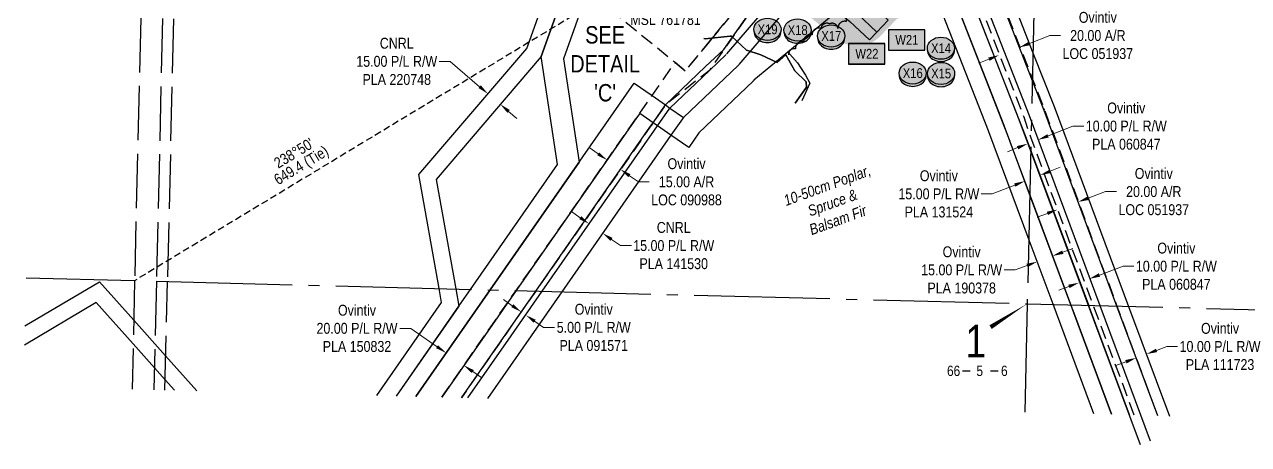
# Model space of a CAD drawing. Extents: x 391873 to 399328, y 6054492 to 6062838.
# Drawn here: x 394830 to 395956, y 6060640 to 6061027 of the extents above; entities that cross this region are included whole.
import ezdxf
from ezdxf.enums import TextEntityAlignment as Align

# ---------------------------------------------------------------- set-up
doc = ezdxf.new("R2010")
doc.units = 0
doc.header["$LTSCALE"] = 5
doc.header["$PDSIZE"] = 0.5
for name, pattern in [('0', [1, 1, 0]), ('foc-ACCESSROAD', [3.75, 2.5, -1.25]), ('foc-QUARTERLINE', [33, 25, -3, 2, -3]), ('foc-TIELINE', [1.875, 1.25, -0.625]), ('foc-UNSURVEYED', [12.5, 10, -2.5])]:
    doc.linetypes.add(name, pattern=pattern)
doc.layers.get('Defpoints').update_dxf_attribs({"color": 9})
for name, color, linetype in [('10', 1, 'Continuous'), ('9', 3, 'Continuous'), ('C-RW', 13, 'Continuous'), ('C-WS', 13, 'foc-ACCESSROAD'), ('DETAIL-T', 7, 'Continuous'), ('F-AR', 190, 'foc-ACCESSROAD'), ('F-RW', 190, 'Continuous'), ('L-BD', 7, 'Continuous'), ('L-QSEC', 8, 'foc-QUARTERLINE'), ('L-SECLBL', 7, 'Continuous'), ('L-TIE', 7, 'foc-TIELINE'), ('L-USEC', 7, 'foc-UNSURVEYED'), ('P-BUFFER-H 30m', 51, 'Continuous'), ('P-CROSSINGS', 250, 'Continuous'), ('P-TEMP-BLOCKS', 250, 'Continuous'), ('P-TEMP-BLUE', 146, 'Continuous'), ('T-BUSH', 110, '0'), ('T-BUSH-T', 110, 'Continuous'), ('T-CREEK', 160, 'Continuous'), ('T-SLOPE', 48, 'Continuous')]:
    doc.layers.add(name, color=color, linetype=linetype)
for name, color, linetype, lineweight in [('C-RW-T', 13, 'Continuous', 9), ('C-WS-T', 13, 'Continuous', 9), ('F-AR-T', 190, 'Continuous', 9), ('F-RW-T', 190, 'Continuous', 9), ('F-RW-T2', 190, 'Continuous', 9)]:
    doc.layers.add(name, color=color, linetype=linetype, lineweight=lineweight)
doc.layers.add('P-TEMP-BLUE-H', color=7, linetype='Continuous', true_color=0x99e6ff)
doc.styles.add('80CG', font='ARIALN.TTF', dxfattribs={"height": 10})
doc.styles.add('80L', font='ARIALN.TTF', dxfattribs={"height": 10})
doc.styles.add('Crossing', font='ARIALN.TTF', dxfattribs={"height": 10})
doc.styles.add('foc-LtypeFont', font='ARIALN.TTF', dxfattribs={"height": 7.35})
doc.styles.add('SIMPLEX', font='ARIALN.TTF')
doc.linetypes.add('foc-TOPO-flowdirection-NOLINE', pattern='A,0,[">",foc-LtypeFont,S=0.3,R=0,X=0,Y=-0.945],-20,[">",foc-LtypeFont,S=0.3,R=0,X=0,Y=-0.945],0', length=20)
doc.dimstyles.new('Compass 5 000', dxfattribs={"dimscale": 5, "dimtxt": 9, "dimasz": 2, "dimexe": 0.2, "dimexo": 0.0625, "dimgap": 0.5, "dimtad": 0, "dimtih": 1, "dimtoh": 1, "dimzin": 0, "dimdsep": 46, "dimtxsty": '80CG', "dimcen": 0.1, "dimse1": 1, "dimse2": 1, "dimclrd": 256, "dimclrt": 256, "dimaunit": 1, "dimadec": 4, "dimazin": 0, "dimtfac": 0.06, "dimtofl": 0, "dimtmove": 0, "dimatfit": 1, "dimfxl": 0.2, "dimtolj": 1, "dimtzin": 0, "dimlwd": -1, "dimarcsym": 0})

# ---------------------------------------------------------------- blocks, each defined once
blk = doc.blocks.new('L-SECLBL')
at = {"layer": '9', "color": 7}
for p, q in [((-5.1, -27.8), (-12.3, -27.8)), ((20.7, -27.8), (13.5, -27.8))]:
    blk.add_line(p, q, dxfattribs=at)
at = {"layer": '10', "color": 2, "style": 'SIMPLEX'}
blk.add_attdef('SEC', text='', height=30, dxfattribs=at).set_placement((0, 0), align=Align.MIDDLE)
at = {"layer": '10', "color": 5, "style": '80L'}
blk.add_attdef('RGE', text='', height=9.5, dxfattribs=at).set_placement((3.6, -27.4), align=Align.MIDDLE_CENTER)
blk.add_attdef('TWP', text='', height=9.5, dxfattribs=at).set_placement((-14.4, -27.4), align=Align.MIDDLE_RIGHT)
blk.add_attdef('MER', text='', height=9.5, dxfattribs=at).set_placement((23.2, -27.4), align=Align.MIDDLE_LEFT)
blk = doc.blocks.new('Temp_Area5')
at = {"true_color": 0x99e6ff}
h = blk.add_hatch(color=141, dxfattribs=at)
h.dxf.hatch_style = 1
h.paths.add_polyline_path([(-16.8, -9.4), (16.3, -9.4), (16.3, 9.1), (-16.8, 9.1)])
at = {"color": 250}
for points in [[(-17, -9.6), (16.5, -9.6), (16.5, 9.3), (-17, 9.3)], [(-16.9, -9.5), (16.4, -9.5), (16.4, 9.2), (-16.9, 9.2)]]:
    blk.add_lwpolyline(points, close=True, dxfattribs=at)
at = {"color": 250, "style": '80L'}
blk.add_attdef('TEMPORARY', text='', height=9, dxfattribs=at).set_placement((0, -0.1), align=Align.MIDDLE_CENTER)
blk = doc.blocks.new('*D53')
at = {"layer": 'C-RW-T', "transparency": 16777216}
for p, q in [((395341.5, 6060849.2), (395333.3, 6060855)), ((395370.2, 6060829.2), (395378.5, 6060823.5)), ((395378.5, 6060823.5), (395388.5, 6060823.5))]:
    blk.add_line(p, q, dxfattribs=at)
for points in [[(395342.5, 6060850.6), (395340.6, 6060847.9), (395349.7, 6060843.5)], [(395371.2, 6060830.6), (395369.3, 6060827.9), (395362, 6060835)]]:
    blk.add_solid(points, dxfattribs=at)
at = {"layer": 'Defpoints', "color": 0, "transparency": 16777216}
for p in [(395351.1, 6060845.5), (395362, 6060835), (395363.4, 6060836.9)]:
    blk.add_point(p, dxfattribs=at)
at = {"layer": 'C-RW-T', "transparency": 16777216, "insert": (395427.5, 6060823.5), "char_height": 10, "attachment_point": 5, "style": '80CG'}
blk.add_mtext('\\A1;CNRL\\P15.00 P/L R/W\\PPLA 141530', dxfattribs=at)
blk = doc.blocks.new('*D54')
at = {"layer": 'C-RW-T', "transparency": 16777216}
for p, q in [((395221.7, 6060993.1), (395211.7, 6060993.1)), ((395248.9, 6060969.8), (395221.7, 6060993.1)), ((395275.5, 6060947.1), (395283.1, 6060940.6))]:
    blk.add_line(p, q, dxfattribs=at)
for points in [[(395250, 6060971.1), (395247.8, 6060968.6), (395256.5, 6060963.3)], [(395276.6, 6060948.4), (395274.4, 6060945.8), (395267.9, 6060953.6)]]:
    blk.add_solid(points, dxfattribs=at)
at = {"layer": 'Defpoints', "color": 0, "transparency": 16777216}
for p in [(395256.5, 6060963.3), (395244.5, 6060949.3), (395255.9, 6060939.5)]:
    blk.add_point(p, dxfattribs=at)
at = {"layer": 'C-RW-T', "transparency": 16777216, "insert": (395172.6, 6060993.1), "char_height": 10, "attachment_point": 5, "style": '80CG'}
blk.add_mtext('\\A1;CNRL\\P15.00 P/L R/W\\PPLA 220748', dxfattribs=at)
blk = doc.blocks.new('*D61')
at = {"layer": 'Defpoints', "color": 0, "transparency": 16777216}
for p in [(395799.6, 6060863.7), (395786.1, 6060842.4), (395804.9, 6060849.4)]:
    blk.add_point(p, dxfattribs=at)
at = {"layer": 'F-AR-T', "transparency": 16777216}
for p, q in [((395809, 6060867.2), (395825, 6060873.2)), ((395825, 6060873.2), (395835, 6060873.2)), ((395771.5, 6060853.2), (395762.1, 6060849.7))]:
    blk.add_line(p, q, dxfattribs=at)
for points in [[(395808.4, 6060868.8), (395809.6, 6060865.6), (395799.6, 6060863.7)], [(395770.9, 6060854.8), (395772, 6060851.7), (395780.8, 6060856.7)]]:
    blk.add_solid(points, dxfattribs=at)
at = {"layer": 'F-AR-T', "transparency": 16777216, "insert": (395869.3, 6060873.2), "char_height": 10, "attachment_point": 5, "style": '80CG'}
blk.add_mtext('\\A1;Ovintiv\\P20.00 A/R\\PLOC 051937', dxfattribs=at)
blk = doc.blocks.new('*D62')
at = {"layer": 'Defpoints', "color": 0, "transparency": 16777216}
for p in [(395713.6, 6061087.8), (395695, 6061080.5), (395726.9, 6060998.8)]:
    blk.add_point(p, dxfattribs=at)
at = {"layer": 'F-AR-T', "transparency": 16777216}
for p, q in [((395754.8, 6061009.7), (395773.5, 6061016.9)), ((395773.5, 6061016.9), (395783.5, 6061016.9)), ((395717.6, 6060995.1), (395708.3, 6060991.5))]:
    blk.add_line(p, q, dxfattribs=at)
for points in [[(395754.2, 6061011.2), (395755.4, 6061008.1), (395745.5, 6061006)], [(395717, 6060996.7), (395718.2, 6060993.6), (395726.9, 6060998.8)]]:
    blk.add_solid(points, dxfattribs=at)
at = {"layer": 'F-AR-T', "transparency": 16777216, "insert": (395817.8, 6061016.9), "char_height": 10, "attachment_point": 5, "style": '80CG'}
blk.add_mtext('\\A1;Ovintiv\\P20.00 A/R\\PLOC 051937', dxfattribs=at)
blk = doc.blocks.new('*D63')
at = {"layer": 'Defpoints', "color": 0, "transparency": 16777216}
for p in [(395359.1, 6060892.1), (395378.6, 6060893.7), (395371.5, 6060883.5)]:
    blk.add_point(p, dxfattribs=at)
at = {"layer": 'F-AR-T', "transparency": 16777216}
for p, q in [((395358, 6060908), (395349.8, 6060913.7)), ((395386.8, 6060887.9), (395395, 6060882.2)), ((395395, 6060882.2), (395405, 6060882.2))]:
    blk.add_line(p, q, dxfattribs=at)
for points in [[(395359, 6060909.3), (395357.1, 6060906.6), (395366.2, 6060902.3)], [(395387.7, 6060889.3), (395385.8, 6060886.6), (395378.6, 6060893.7)]]:
    blk.add_solid(points, dxfattribs=at)
at = {"layer": 'F-AR-T', "transparency": 16777216, "insert": (395439.3, 6060882.2), "char_height": 10, "attachment_point": 5, "style": '80CG'}
blk.add_mtext('\\A1;Ovintiv\\P15.00 A/R\\PLOC 090988', dxfattribs=at)
blk = doc.blocks.new('*D73')
at = {"layer": 'Defpoints', "color": 0, "transparency": 16777216}
for p in [(395732.9, 6060997.1), (395723.6, 6060993.5), (395753.3, 6060917.3)]:
    blk.add_point(p, dxfattribs=at)
at = {"layer": 'F-RW-T', "transparency": 16777216}
for p, q in [((395772, 6060924.6), (395794.9, 6060933.5)), ((395794.9, 6060933.5), (395804.9, 6060933.5)), ((395744, 6060913.7), (395734.7, 6060910))]:
    blk.add_line(p, q, dxfattribs=at)
for points in [[(395771.4, 6060926.1), (395772.6, 6060923), (395762.7, 6060920.9)], [(395743.4, 6060915.2), (395744.6, 6060912.1), (395753.3, 6060917.3)]]:
    blk.add_solid(points, dxfattribs=at)
at = {"layer": 'F-RW-T', "transparency": 16777216, "insert": (395844, 6060933.5), "char_height": 10, "attachment_point": 5, "style": '80CG'}
blk.add_mtext('\\A1;Ovintiv\\P10.00 P/L R/W\\PPLA 060847', dxfattribs=at)
blk = doc.blocks.new('*D74')
at = {"layer": 'Defpoints', "color": 0, "transparency": 16777216}
for p in [(395798.7, 6060794.6), (395808, 6060798.1), (395809.9, 6060792.9)]:
    blk.add_point(p, dxfattribs=at)
at = {"layer": 'F-RW-T2', "transparency": 16777216}
for p, q in [((395819.3, 6060796.4), (395841, 6060804.5)), ((395841, 6060804.5), (395851, 6060804.5)), ((395791.2, 6060786), (395781.8, 6060782.5))]:
    blk.add_line(p, q, dxfattribs=at)
for points in [[(395818.7, 6060798), (395819.9, 6060794.9), (395809.9, 6060792.9)], [(395790.6, 6060787.5), (395791.8, 6060784.4), (395800.6, 6060789.4)]]:
    blk.add_solid(points, dxfattribs=at)
at = {"layer": 'F-RW-T2', "transparency": 16777216, "insert": (395890.1, 6060804.5), "char_height": 10, "attachment_point": 5, "style": '80CG'}
blk.add_mtext('\\A1;Ovintiv\\P10.00 P/L R/W\\PPLA 060847', dxfattribs=at)
blk = doc.blocks.new('*D75')
at = {"layer": 'Defpoints', "color": 0, "transparency": 16777216}
for p in [(395287.8, 6060763.3), (395291.9, 6060760.5), (395291.3, 6060759.6)]:
    blk.add_point(p, dxfattribs=at)
at = {"layer": 'F-RW-T', "transparency": 16777216}
for p, q in [((395278.9, 6060768.2), (395270.7, 6060773.9)), ((395299.5, 6060753.9), (395307.7, 6060748.2)), ((395307.7, 6060748.2), (395317.7, 6060748.2))]:
    blk.add_line(p, q, dxfattribs=at)
for points in [[(395279.9, 6060769.6), (395278, 6060766.8), (395287.2, 6060762.5)], [(395300.4, 6060755.3), (395298.5, 6060752.5), (395291.3, 6060759.6)]]:
    blk.add_solid(points, dxfattribs=at)
at = {"layer": 'F-RW-T', "transparency": 16777216, "insert": (395353.9, 6060748.2), "char_height": 10, "attachment_point": 5, "style": '80CG'}
blk.add_mtext('\\A1;Ovintiv\\P5.00 P/L R/W\\PPLA 091571', dxfattribs=at)
blk = doc.blocks.new('*D76')
at = {"layer": 'Defpoints', "color": 0, "transparency": 16777216}
for p in [(395778.2, 6060921.3), (395787.5, 6060924.7), (395862.5, 6060723.6)]:
    blk.add_point(p, dxfattribs=at)
at = {"layer": 'F-RW-T2', "transparency": 16777216}
for p, q in [((395871.8, 6060727.1), (395881.2, 6060730.6)), ((395881.2, 6060730.6), (395891.2, 6060730.6)), ((395843.7, 6060716.6), (395834.4, 6060713.1))]:
    blk.add_line(p, q, dxfattribs=at)
for points in [[(395871.3, 6060728.6), (395872.4, 6060725.5), (395862.5, 6060723.6)], [(395843.1, 6060718.2), (395844.3, 6060715), (395853.1, 6060720.1)]]:
    blk.add_solid(points, dxfattribs=at)
at = {"layer": 'F-RW-T2', "transparency": 16777216, "insert": (395930.3, 6060730.6), "char_height": 10, "attachment_point": 5, "style": '80CG'}
blk.add_mtext('\\A1;Ovintiv\\P10.00 P/L R/W\\PPLA 111723', dxfattribs=at)
blk = doc.blocks.new('*D77')
at = {"layer": 'Defpoints', "color": 0, "transparency": 16777216}
for p in [(395742.7, 6060944.7), (395728.7, 6060939.2), (395750.7, 6060882.9)]:
    blk.add_point(p, dxfattribs=at)
at = {"layer": 'F-RW-T', "transparency": 16777216}
for p, q in [((395774, 6060892), (395783.3, 6060895.6)), ((395741.4, 6060879.2), (395720.5, 6060871.1)), ((395720.5, 6060871.1), (395710.5, 6060871.1))]:
    blk.add_line(p, q, dxfattribs=at)
for points in [[(395773.4, 6060893.5), (395774.6, 6060890.4), (395764.7, 6060888.3)], [(395740.8, 6060880.8), (395742, 6060877.7), (395750.7, 6060882.9)]]:
    blk.add_solid(points, dxfattribs=at)
at = {"layer": 'F-RW-T', "transparency": 16777216, "insert": (395671.5, 6060871.1), "char_height": 10, "attachment_point": 5, "style": '80CG'}
blk.add_mtext('\\A1;Ovintiv\\P15.00 P/L R/W\\PPLA 131524', dxfattribs=at)
blk = doc.blocks.new('*D78')
at = {"layer": 'Defpoints', "color": 0, "transparency": 16777216}
for p in [(395733.3, 6060885.9), (395747.4, 6060891.2), (395762.1, 6060808.7)]:
    blk.add_point(p, dxfattribs=at)
at = {"layer": 'F-RW-T', "transparency": 16777216}
for p, q in [((395785.5, 6060817.5), (395794.9, 6060820.9)), ((395752.7, 6060805.2), (395741.6, 6060801.1)), ((395741.6, 6060801.1), (395731.6, 6060801.1))]:
    blk.add_line(p, q, dxfattribs=at)
for points in [[(395784.9, 6060819), (395786.1, 6060815.9), (395776.1, 6060814)], [(395752.1, 6060806.8), (395753.3, 6060803.7), (395762.1, 6060808.7)]]:
    blk.add_solid(points, dxfattribs=at)
at = {"layer": 'F-RW-T', "transparency": 16777216, "insert": (395692.5, 6060801.1), "char_height": 10, "attachment_point": 5, "style": '80CG'}
blk.add_mtext('\\A1;Ovintiv\\P15.00 P/L R/W\\PPLA 190378', dxfattribs=at)
blk = doc.blocks.new('*D79')
at = {"layer": 'Defpoints', "color": 0, "transparency": 16777216}
for p in [(395291.6, 6060830.3), (395308, 6060818.8), (395218, 6060724.7)]:
    blk.add_point(p, dxfattribs=at)
at = {"layer": 'F-RW-T', "transparency": 16777216}
for p, q in [((395185.5, 6060747.3), (395175.5, 6060747.3)), ((395209.8, 6060730.4), (395185.5, 6060747.3)), ((395242.6, 6060707.6), (395250.8, 6060701.8))]:
    blk.add_line(p, q, dxfattribs=at)
for points in [[(395210.7, 6060731.8), (395208.8, 6060729.1), (395218, 6060724.7)], [(395243.5, 6060708.9), (395241.6, 6060706.2), (395234.4, 6060713.3)]]:
    blk.add_solid(points, dxfattribs=at)
at = {"layer": 'F-RW-T', "transparency": 16777216, "insert": (395136, 6060747.3), "char_height": 10, "attachment_point": 5, "style": '80CG'}
blk.add_mtext('\\A1;Ovintiv\\P20.00 P/L R/W\\PPLA 150832', dxfattribs=at)
blk = doc.blocks.new('xing2')
h = blk.add_hatch(color=50)
h.dxf.hatch_style = 1
edge = h.paths.add_edge_path()
edge.add_ellipse((0, 0), major_axis=(-12.5, 0), ratio=0.816297, start_angle=0, end_angle=360)
h = blk.add_hatch(color=250)
h.dxf.hatch_style = 1
edge = h.paths.add_edge_path()
edge.add_ellipse((0, -2), major_axis=(-12.5, 0), ratio=0.816297, start_angle=0, end_angle=180)
edge.add_line((12.5, -2), (12.5, 0))
edge.add_ellipse((0, 0), major_axis=(-12.5, 0), ratio=0.816297, start_angle=0, end_angle=180, ccw=False)
edge.add_line((-12.5, 0), (-12.5, -2))
at = {"color": 250}
blk.add_ellipse((0, 0), major_axis=(-12.5, 0), ratio=0.816297, dxfattribs=at)
blk.add_ellipse((0, -2), major_axis=(-12.5, 0), ratio=0.816297, start_param=0, end_param=3.141593, dxfattribs=at)
at = {"color": 250, "style": 'Crossing'}
blk.add_attdef('CROSSING', text='', height=9, dxfattribs=at).set_placement((0.1, 0), align=Align.MIDDLE_CENTER)
at = {"color": 250, "style": 'Crossing', "flags": 1}
for tag, p in [('OWNER', (0.1, -12.5)), ('DESCRIPTION', (0.1, -25.8)), ('LOCATION', (0.1, -39.3)), ('DWG_REF', (0.1, -52.8))]:
    blk.add_attdef(tag, text='', height=9, dxfattribs=at).set_placement(p, align=Align.MIDDLE_CENTER)

msp = doc.modelspace()

# ---------------------------------------------------------------- hatches: boundary and pattern name
at = {"layer": 'P-BUFFER-H 30m'}
h = msp.add_hatch(color=256, dxfattribs=at)
h.dxf.hatch_style = 1
edge = h.paths.add_edge_path()
edge.add_line((396401.065, 6062086.789), (396303.233, 6062159.228))
edge.add_arc((396285.388, 6062135.127), 29.988, 53.48201, 143.48201)
edge.add_line((396261.287, 6062152.972), (396178.083, 6062040.602))
edge.add_arc((396202.183, 6062022.756), 29.988, 143.48201, 233.48201)
edge.add_line((396184.338, 6061998.656), (396337.063, 6061885.57))
edge.add_line((396337.063, 6061885.57), (396300.187, 6061835.863))
edge.add_arc((396324.271, 6061817.995), 29.988, 143.429492, 176.986675)
edge.add_line((396294.324, 6061819.572), (396284.306, 6061806.067))
edge.add_arc((396294.5, 6061777.865), 29.988, 109.87231, 143.429492)
edge.add_line((396270.415, 6061795.732), (396239.219, 6061753.681))
edge.add_line((396239.219, 6061753.681), (396212.586, 6061718.775))
edge.add_line((396212.586, 6061718.775), (396129.191, 6061633.814))
edge.add_arc((396150.592, 6061612.808), 29.988, 135.532842, 142.65865)
edge.add_line((396126.751, 6061630.997), (396090.594, 6061583.606))
edge.add_line((396090.594, 6061583.606), (395977.748, 6061435.955))
edge.add_line((395977.748, 6061435.955), (395820.248, 6061331.817))
edge.add_arc((395836.787, 6061306.802), 29.988, 123.472256, 167.307792)
edge.add_line((395807.532, 6061313.391), (395806.88, 6061310.496))
edge.add_line((395806.88, 6061310.496), (395798.922, 6061304.708))
edge.add_line((395798.922, 6061304.708), (395726.311, 6061251.892))
edge.add_arc((395743.951, 6061227.641), 29.988, 126.03116, 215.90896)
edge.add_line((395719.662, 6061210.053), (395726.696, 6061200.338))
edge.add_line((395726.696, 6061200.338), (395684.33, 6061169.574))
edge.add_arc((395701.95, 6061145.309), 29.988, 125.985413, 198.62204)
edge.add_line((395673.532, 6061135.733), (395594.623, 6061096.795))
edge.add_line((395594.623, 6061096.795), (395515.344, 6061161.907))
edge.add_arc((395496.311, 6061138.733), 29.988, 50.603561, 140.603561)
edge.add_line((395473.137, 6061157.766), (395463.62, 6061146.179))
edge.add_arc((395486.794, 6061127.146), 29.988, 140.603561, 230.603561)
edge.add_line((395467.761, 6061103.972), (395577.173, 6061014.111))
edge.add_arc((395596.207, 6061037.285), 29.988, 230.603561, 316.3028)
edge.add_line((395617.888, 6061016.568), (395632.544, 6061031.905))
edge.add_line((395632.544, 6061031.905), (395743.679, 6061086.745))
edge.add_arc((395730.409, 6061113.637), 29.988, 296.2639, 381.322022)
edge.add_line((395758.344, 6061124.541), (395756.481, 6061129.315))
edge.add_line((395756.481, 6061129.315), (395807.097, 6061166.07))
edge.add_arc((395789.477, 6061190.336), 29.988, 305.985413, 395.90896)
edge.add_line((395813.766, 6061207.924), (395806.71, 6061217.667))
edge.add_line((395806.71, 6061217.667), (395842.77, 6061243.896))
edge.add_line((395842.77, 6061243.896), (395864.681, 6061259.833))
edge.add_arc((395847.041, 6061284.085), 29.988, 306.03116, 347.307792)
edge.add_line((395876.296, 6061277.496), (395876.694, 6061279.262))
edge.add_line((395876.694, 6061279.262), (396025.277, 6061377.503))
edge.add_arc((396008.738, 6061402.518), 29.988, 303.472256, 322.593481)
edge.add_line((396032.559, 6061384.301), (396150.177, 6061538.104))
edge.add_arc((396126.356, 6061556.321), 29.988, 322.59348, 322.658649)
edge.add_line((396150.198, 6061538.131), (396184.656, 6061583.296))
edge.add_line((396184.656, 6061583.296), (396268.05, 6061668.256))
edge.add_arc((396246.649, 6061689.263), 29.988, 315.532842, 322.656672)
edge.add_line((396270.49, 6061671.072), (396299.006, 6061708.446))
edge.add_arc((396275.165, 6061726.636), 29.988, 322.656672, 323.429492)
edge.add_line((396299.249, 6061708.769), (396421.122, 6061873.048))
edge.add_arc((396397.038, 6061890.915), 29.988, 323.429492, 413.48201)
edge.add_line((396414.883, 6061915.016), (396258.112, 6062031.097))
edge.add_line((396258.112, 6062031.097), (396293.728, 6062079.199))
edge.add_line((396293.728, 6062079.199), (396359.419, 6062030.558))
edge.add_arc((396377.265, 6062054.659), 29.988, 233.48201, 323.438367)
edge.add_line((396401.352, 6062036.795), (396407.306, 6062044.824))
edge.add_arc((396383.219, 6062062.688), 29.988, 323.438367, 413.48201)
at = {"layer": 'P-TEMP-BLUE-H'}
h = msp.add_hatch(color=256, dxfattribs=at)
h.dxf.hatch_style = 1
h.paths.add_polyline_path([(395577.72, 6061039.533), (395589.606, 6061029.771), (395607.589, 6061012.886), (395614.432, 6061020.173), (395596.207, 6061037.285), (395584.645, 6061046.781)])
h = msp.add_hatch(color=256, dxfattribs=at)
h.dxf.hatch_style = 1
h.paths.add_polyline_path([(395624.736, 6061031.066), (395614.473, 6061020.135), (395596.207, 6061037.285), (395606.566, 6061048.126)])

# ---------------------------------------------------------------- linework, layer by layer
at = {"layer": 'C-RW'}
for points in [[(396150.278, 6061679.437), (395970.386, 6061443.243), (395793.828, 6061325.243), (395815.904, 6061292.212), (395725.906, 6061226.75), (395747.567, 6061196.837), (395693.645, 6061157.681), (395665.336, 6061137.152), (395584.181, 6061097.207), (395578.769, 6061091.551), (395571.977, 6061084.19), (395553.195, 6061063.566), (395525.399, 6061057.689), (395476.129, 6060999.961)], [(396158.23, 6061673.381), (395977.328, 6061435.859), (395811.849, 6061325.264), (395833.598, 6061292.722), (395743.895, 6061227.474), (395768.494, 6061193.503), (395702.455, 6061145.548), (395673.104, 6061124.263), (395593.182, 6061084.924), (395589.697, 6061081.283), (395583.03, 6061074.058), (395561.026, 6061049.896), (395533.492, 6061044.075), (395487.534, 6060990.227)], [(395154.228, 6060685.486), (395213.906, 6060771.292), (395211.626, 6060783.98), (395192.794, 6060888.847), (395292.284, 6061005.136), (395293.424, 6061008.325), (395366.687, 6061212.934)], [(395379.248, 6061203.528), (395305.475, 6060997.491), (395208.808, 6060884.506), (395226.931, 6060783.584), (395229.786, 6060767.779), (395172.204, 6060685.021)], [(395238.085, 6060683.319), (395277.885, 6060740.433), (395306.522, 6060781.524), (395409.769, 6060929.702), (395412.581, 6060933.737), (395424.026, 6060950.151), (395460.324, 6060984.773), (395475.879, 6060999.609)], [(395486.772, 6060989.272), (395436.62, 6060941.437), (395435.445, 6060940.316), (395424.89, 6060925.167), (395422.08, 6060921.134), (395324.493, 6060781.059), (395256.061, 6060682.854)], [(394830.412, 6060749.669), (394898.974, 6060790.193), (394930.521, 6060754.88), (394959.927, 6060721.964), (394988.692, 6060689.764)], [(394968.111, 6060690.296), (394959.417, 6060700.029), (394930.011, 6060732.945), (394895.999, 6060771.017), (394830.001, 6060732.01)]]:
    msp.add_lwpolyline(points, dxfattribs=at)
at = {"layer": 'C-WS', "flags": 128}
msp.add_lwpolyline([(395460.695, 6061011.853), (395438.131, 6060984.261), (395428.708, 6060991.966), (395343.83, 6061061.375), (395447.337, 6061188.031), (395456.012, 6061198.603), (395461.368, 6061205.196), (395466.619, 6061211.623), (395560.987, 6061134.501), (395553.282, 6061125.078), (395547.605, 6061118.123), (395546.954, 6061117.33), (395543.272, 6061112.838), (395540.95, 6061109.996), (395540.617, 6061109.59), (395535.333, 6061103.129), (395534.488, 6061102.095), (395532.107, 6061099.184), (395513.188, 6061076.046), (395510.359, 6061072.587), (395460.695, 6061011.853)], close=True, dxfattribs=at)
at = {"layer": 'F-AR', "flags": 128}
for points in [[(395851.307, 6060667.469), (395813.71, 6060768.428), (395756.321, 6060922.525), (395749.91, 6060941.897), (395749.91, 6060941.897), (395657.98, 6061176.923), (395674.7, 6061189.059), (395768.528, 6060949.18), (395768.528, 6060949.18), (395835.31, 6060767.868), (395872.899, 6060666.911)], [(395213.999, 6060683.941), (395260.593, 6060750.889), (395282.412, 6060782.148), (395393.353, 6060941.127), (395396.168, 6060945.165), (395407.627, 6060961.599), (395428.708, 6060991.966), (395438.131, 6060984.261), (395460.695, 6061011.853), (395510.359, 6061072.587), (395536.304, 6061099.891), (395543.251, 6061107.238), (395550.193, 6061114.507), (395550.888, 6061115.239), (395562.162, 6061105.33), (395561.534, 6061104.64), (395554.668, 6061097.397), (395552.845, 6061095.531), (395551.007, 6061093.598), (395545.907, 6061088.229), (395495.341, 6061035.017), (395473.493, 6061003.92), (395460.324, 6060984.773), (395420.034, 6060953.164), (395408.479, 6060936.593), (395405.666, 6060932.558), (395300.54, 6060781.679), (395272.97, 6060742.123), (395232.102, 6060683.473)]]:
    msp.add_lwpolyline(points, dxfattribs=at)
at = {"layer": 'F-RW'}
for points in [[(395172.221, 6060685.021), (395229.799, 6060767.755), (395232.614, 6060771.756), (395240.614, 6060783.229), (395320.653, 6060898.086), (395305.475, 6060997.491), (395379.248, 6061203.528), (395412.685, 6061227.814), (395418.199, 6061231.826), (395425.081, 6061236.826), (395426.012, 6061237.501), (395441.739, 6061248.826), (395450.068, 6061254.824), (395498.377, 6061289.613), (395595.979, 6061360.518), (395608.641, 6061383.261), (395619.175, 6061402.182), (395633.17, 6061427.319), (395592.83, 6061578.734), (395566.002, 6061679.435)], [(395545.909, 6061680.931), (395572.739, 6061580.23), (395619.922, 6061403.14), (395620.725, 6061400.127), (395625.422, 6061382.498), (395626.687, 6061377.751), (395629.604, 6061366.802), (395635.125, 6061346.103), (395638.826, 6061332.121), (395643.308, 6061315.222), (395713.818, 6061218.028), (395726.764, 6061200.182), (395688.019, 6061172.075), (395649.334, 6061144.01), (395659.202, 6061118.739), (395736.969, 6060919.585)], [(395657.039, 6061321.829), (395725.954, 6061226.833), (395747.705, 6061196.85), (395696.824, 6061159.938), (395667.514, 6061138.675), (395673.169, 6061124.193), (395750.936, 6060925.039)], [(395517.049, 6061158.004), (395519.838, 6061137.502), (395553.488, 6061096.594), (395569.032, 6061112.88), (395662.019, 6061180.315), (395754.547, 6060943.248), (395866.062, 6060643.878)], [(395505.573, 6061168.214), (395510.315, 6061133.343), (395546.53, 6061089.317), (395552.932, 6061081.534), (395575.636, 6061105.321), (395657.412, 6061164.626), (395745.206, 6060939.686), (395856.695, 6060640.389)], [(395702.074, 6061144.683), (395758.132, 6061001.065), (395777.564, 6060951.512), (395846.082, 6060767.588), (395883.693, 6060666.632)], [(395872.899, 6060666.911), (395835.31, 6060767.868), (395768.273, 6060947.784), (395757.536, 6060975.242), (395693.775, 6061138.656)], [(395664.073, 6061097.485), (395605.456, 6061068.561), (395574.242, 6061035.894), (395501.14, 6060975.954)], [(395348.282, 6061057.735), (395326.001, 6060995.511), (395340.526, 6060900.386), (395258.463, 6060782.768), (395244.401, 6060762.512), (395190.123, 6060684.558)], [(395190.073, 6060684.559), (395244.37, 6060762.577), (395258.463, 6060782.768), (395391.182, 6060972.992), (395407.627, 6060961.599), (395420.034, 6060953.164), (395424.026, 6060950.151), (395436.62, 6060941.437), (395486.772, 6060989.272), (395487.439, 6060990.049)], [(395501.47, 6060975.551), (395500.567, 6060974.812), (395450.721, 6060927.253), (395441.312, 6060913.735), (395424.89, 6060925.167), (395412.581, 6060933.737), (395408.479, 6060936.593), (395396.168, 6060945.165), (395393.353, 6060941.127), (395282.412, 6060782.148), (395260.593, 6060750.889), (395213.999, 6060683.941)], [(395731.224, 6060934.533), (395731.597, 6060933.578), (395755.689, 6060868.874), (395792.795, 6060769.224), (395795.668, 6060761.511), (395830.389, 6060668.264)], [(395814.23, 6060668.682), (395776.635, 6060769.643), (395754.756, 6060828.4), (395717.582, 6060928.234), (395717.256, 6060929.071)], [(395830.535, 6060668.307), (395795.813, 6060761.554), (395792.941, 6060769.268), (395755.835, 6060868.918), (395736.969, 6060919.585)], [(395750.941, 6060925.041), (395756.768, 6060909.391), (395809.101, 6060768.849), (395809.869, 6060766.789), (395846.695, 6060667.89)]]:
    msp.add_lwpolyline(points, dxfattribs=at)
at = {"layer": 'F-RW', "flags": 128}
for points in [[(395717.256, 6060929.071), (395636.631, 6061135.267), (395535.84, 6061274.056), (395547.972, 6061282.866), (395649.894, 6061142.52), (395731.22, 6060934.531)], [(395232.102, 6060683.473), (395272.97, 6060742.123), (395300.54, 6060781.679), (395405.666, 6060932.558), (395408.479, 6060936.593), (395420.034, 6060953.164), (395456.866, 6060988.382), (395473.493, 6061003.92), (395495.341, 6061035.017), (395545.907, 6061088.229), (395551.007, 6061093.598), (395558.541, 6061087.411)]]:
    msp.add_lwpolyline(points, dxfattribs=at)
at = {"layer": 'L-QSEC', "flags": 128}
for points in [[(395771.348, 6061574.132), (395752.803, 6060770.008)], [(394931.366, 6060791.239), (394831.434, 6060793.63)], [(394951.471, 6060790.72), (395752.803, 6060770.008)], [(395752.803, 6060770.008), (395750.499, 6060670.075)], [(395752.803, 6060770.008), (396554.136, 6060749.295)]]:
    msp.add_lwpolyline(points, dxfattribs=at)
at = {"layer": 'L-SECLBL', "flags": 128}
msp.add_lwpolyline([(395752.803, 6060770.008, 0, 3.998, 0), (395719.098, 6060748.47, 0, 0, 0)], format="xyseb", dxfattribs=at)
at = {"layer": 'L-TIE', "flags": 128}
msp.add_lwpolyline([(395486.794, 6061127.146), (394931.366, 6060791.239)], dxfattribs=at)
at = {"layer": 'L-USEC', "flags": 128}
for points in [[(394950.061, 6061595.361), (394931.366, 6060791.239)], [(394970.167, 6061594.893), (394951.472, 6060790.771)], [(394980.216, 6061594.66), (394961.521, 6060790.538)], [(394931.366, 6060791.239), (394929.043, 6060691.306)], [(394951.472, 6060790.771), (394949.148, 6060690.786)], [(394959.196, 6060690.527), (394961.519, 6060790.46)]]:
    msp.add_lwpolyline(points, dxfattribs=at)
at = {"layer": 'P-TEMP-BLUE', "flags": 128}
for points in [[(395577.72, 6061039.533), (395589.606, 6061029.771), (395607.589, 6061012.886), (395614.432, 6061020.173), (395596.207, 6061037.285), (395584.645, 6061046.781)], [(395624.736, 6061031.066), (395614.473, 6061020.135), (395596.207, 6061037.285), (395606.566, 6061048.126)]]:
    msp.add_lwpolyline(points, close=True, dxfattribs=at)
at = {"layer": 'T-BUSH', "flags": 128}
msp.add_lwpolyline([(395667.046, 6061050.602, 0.52056705), (395663.079, 6061059.777, 0.52056705), (395656.464, 6061065.092, 0.52056705), (395649.377, 6061065.409, 0.52056705), (395642.133, 6061059.264, 0.52056705), (395636.853, 6061051.711, 0.52056705), (395632.46, 6061045.198, 0.52056705), (395623.439, 6061040.89, 0.52056705), (395614.704, 6061038.09, 0.52056705), (395607.879, 6061045.394, 0.52056705), (395600.065, 6061043.916, 0.52056705), (395592.257, 6061037.68, 0.52056705), (395586.413, 6061029.794, 0.52056705), (395578.67, 6061023.472, 0.52056705), (395570.937, 6061027.639, 0.52056705), (395562.924, 6061023.483, 0.52056705), (395554.865, 6061017.569, 0.52056705), (395547.221, 6061011.131, 0.52056705), (395539.61, 6061004.65, 0.52056705), (395533.249, 6060999.233, 0.52056705)], format="xyb", dxfattribs=at)
at = {"layer": 'T-CREEK', "flags": 128}
msp.add_lwpolyline([(395539.363, 6060954.712), (395549.745, 6060969.474), (395549.239, 6060974.37), (395538.923, 6060984.355), (395530.583, 6060999.199), (395522.848, 6060992.065), (395507.525, 6060999.087), (395494.511, 6061003.335), (395480.621, 6061016.247), (395479.335, 6061016.242), (395456.316, 6061013.891), (395455.081, 6061014.076)], dxfattribs=at)
at = {"layer": 'T-CREEK', "linetype": 'foc-TOPO-flowdirection-NOLINE', "flags": 128}
msp.add_lwpolyline([(395455.081, 6061014.076), (395456.316, 6061013.891), (395479.335, 6061016.242), (395480.621, 6061016.247), (395494.511, 6061003.335), (395507.525, 6060999.087), (395522.848, 6060992.065), (395530.583, 6060999.199), (395538.923, 6060984.355), (395549.239, 6060974.37), (395549.745, 6060969.474), (395539.363, 6060954.712)], dxfattribs=at)
at = {"layer": 'T-SLOPE', "flags": 128}
msp.add_lwpolyline([(395532.267, 6061002.279), (395541.323, 6060991.817), (395548.633, 6060980.305), (395552.684, 6060973.065), (395545.296, 6060956.695)], dxfattribs=at)

# ---------------------------------------------------------------- block references
at = {"layer": 'L-SECLBL', "xscale": 0.9996060000000041, "yscale": 0.9996060000000041, "zscale": 0.9996060000000041}
msp.add_blockref('L-SECLBL', (395705.527, 6060735.604), dxfattribs=at).add_auto_attribs({'SEC': '1', 'TWP': '66', 'RGE': '5', 'MER': '6'})
at = {"layer": 'P-CROSSINGS'}
for p, values in [((395513.776, 6061022.645), {'CROSSING': 'X19'}), ((395541.484, 6061021.963), {'CROSSING': 'X18'}), ((395572.408, 6061016.515), {'CROSSING': 'X17'}), ((395673.413, 6061005.262), {'CROSSING': 'X14'}), ((395647.391, 6060982.333), {'CROSSING': 'X16'}), ((395673.512, 6060982.005), {'CROSSING': 'X15'})]:
    msp.add_blockref('xing2', p, dxfattribs=at).add_auto_attribs(values)
at = {"layer": 'P-TEMP-BLOCKS', "xscale": 0.9996060000000041, "yscale": 0.9996060000000041, "zscale": 0.9996060000000041}
for p, values in [((395642.056, 6061012.965), {'TEMPORARY': 'W21'}), ((395605.299, 6061000.215), {'TEMPORARY': 'W22'})]:
    msp.add_blockref('Temp_Area5', p, dxfattribs=at).add_auto_attribs(values)

# ---------------------------------------------------------------- texts
at = {"layer": 'C-WS-T', "insert": (395419.926, 6061048.237), "char_height": 9.99606, "attachment_point": 5, "style": '80CG'}
msp.add_mtext('\\A1;CNRL\\P11-1 (Surface)\\PMSL 761781', dxfattribs=at)
at = {"layer": 'DETAIL-T', "color": 3, "insert": (395364.362, 6060990.8), "char_height": 16, "width": 63.63613, "attachment_point": 5, "style": '80CG'}
msp.add_mtext("SEE\\PDETAIL\\P'C'", dxfattribs=at)
at = {"layer": 'L-BD', "style": '80L'}
for s, height, p in [("238°50'", 9.9961, (395077.887, 6060908.712)), ('649.4 (Tie)', 9.99613, (395085.259, 6060896.524))]:
    msp.add_text(s, height=height, rotation=31.1643, dxfattribs=at).set_placement(p, align=Align.MIDDLE)
at = {"layer": 'T-BUSH-T', "insert": (395525.86, 6060868.729), "char_height": 9.99613, "attachment_point": 1, "rotation": 20, "style": '80L'}
msp.add_mtext_dynamic_manual_height_columns('\\pi1.8057;{\\fArial Narrow|b0|i1|c0|p34;10-50cm Poplar,\\P\\pi19.33;Spruce & \\P\\pi14.778;Balsam Fir}', width=84.77381, gutter_width=50, heights=[0], dxfattribs=at)

# ---------------------------------------------------------------- dimensions: what is measured, and where the dimension line sits
at = {"layer": 'C-RW-T'}
for base, p1, p2, angle, text, picture, middle in [((395256.524, 6060963.338), (395255.876, 6060939.52), (395244.485, 6060949.265), 139.451523, 'CNRL\\P15.00 P/L R/W\\PPLA 220748', '*D54', (395172.611, 6060993.135)), ((395362.04, 6060834.954), (395351.087, 6060845.482), (395363.399, 6060836.905), 325.135851, 'CNRL\\P15.00 P/L R/W\\PPLA 141530', '*D53', (395427.536, 6060823.521))]:
    dim = msp.add_linear_dim(base=base, p1=p1, p2=p2, angle=angle, text=text, dimstyle='Compass 5 000', dxfattribs=at)
    dim.commit()
    dim.dimension.update_dxf_attribs({"geometry": picture, "text_midpoint": middle, "dimtype": 161})
at = {"layer": 'F-AR-T'}
for base, p1, p2, angle, text, picture, middle in [((395726.896, 6060998.757), (395713.624, 6061087.785), (395694.994, 6061080.516), 201.315512, 'Ovintiv\\P20.00 A/R\\PLOC 051937', '*D62', (395817.807, 6061016.945)), ((395378.562, 6060893.658), (395359.138, 6060892.097), (395371.482, 6060883.497), 325.132833, 'Ovintiv\\P15.00 A/R\\PLOC 090988', '*D63', (395439.286, 6060882.224)), ((395799.599, 6060863.709), (395786.149, 6060842.432), (395804.921, 6060849.426), 20.435563, 'Ovintiv\\P20.00 A/R\\PLOC 051937', '*D61', (395869.324, 6060873.182))]:
    dim = msp.add_linear_dim(base=base, p1=p1, p2=p2, angle=angle, text=text, dimstyle='Compass 5 000', dxfattribs=at)
    dim.commit()
    dim.dimension.update_dxf_attribs({"geometry": picture, "text_midpoint": middle, "dimtype": 161})
at = {"layer": 'F-RW-T'}
for base, p1, p2, angle, text, picture, middle in [((395753.348, 6060917.291), (395732.932, 6060997.103), (395723.62, 6060993.47), 201.317349, 'Ovintiv\\P10.00 P/L R/W\\PPLA 060847', '*D73', (395844.005, 6060933.513)), ((395750.679, 6060882.872), (395742.656, 6060944.689), (395728.684, 6060939.236), 201.317391, 'Ovintiv\\P15.00 P/L R/W\\PPLA 131524', '*D77', (395671.463, 6060871.114)), ((395762.079, 6060808.734), (395747.387, 6060891.171), (395733.332, 6060885.937), 200.423131, 'Ovintiv\\P15.00 P/L R/W\\PPLA 190378', '*D78', (395692.523, 6060801.111)), ((395217.96, 6060724.716), (395308.02, 6060818.845), (395291.619, 6060830.289), 145.096359, 'Ovintiv\\P20.00 P/L R/W\\PPLA 150832', '*D79', (395135.989, 6060747.344))]:
    dim = msp.add_linear_dim(base=base, p1=p1, p2=p2, angle=angle, text=text, dimstyle='Compass 5 000', dxfattribs=at)
    dim.commit()
    dim.dimension.update_dxf_attribs({"geometry": picture, "text_midpoint": middle, "dimtype": 161})
dim = msp.add_aligned_dim(p1=(395287.751, 6060763.329), p2=(395291.85, 6060760.472), distance=-1.047, text='Ovintiv\\P5.00 P/L R/W\\PPLA 091571', dimstyle='Compass 5 000', dxfattribs=at)
dim.commit()
dim.dimension.update_dxf_attribs({"geometry": '*D75', "text_midpoint": (395353.946, 6060748.177)})
at = {"layer": 'F-RW-T2'}
for base, p1, p2, angle, text, picture, middle in [((395862.475, 6060723.585), (395778.158, 6060921.254), (395787.535, 6060924.747), 20.432081, 'Ovintiv\\P10.00 P/L R/W\\PPLA 111723', '*D76', (395930.302, 6060730.567)), ((395809.937, 6060792.935), (395798.655, 6060794.588), (395808.023, 6060798.076), 20.423859, 'Ovintiv\\P10.00 P/L R/W\\PPLA 060847', '*D74', (395890.093, 6060804.504))]:
    dim = msp.add_linear_dim(base=base, p1=p1, p2=p2, angle=angle, text=text, dimstyle='Compass 5 000', dxfattribs=at)
    dim.commit()
    dim.dimension.update_dxf_attribs({"geometry": picture, "text_midpoint": middle, "dimtype": 161})

doc.saveas('drawing.dxf')
